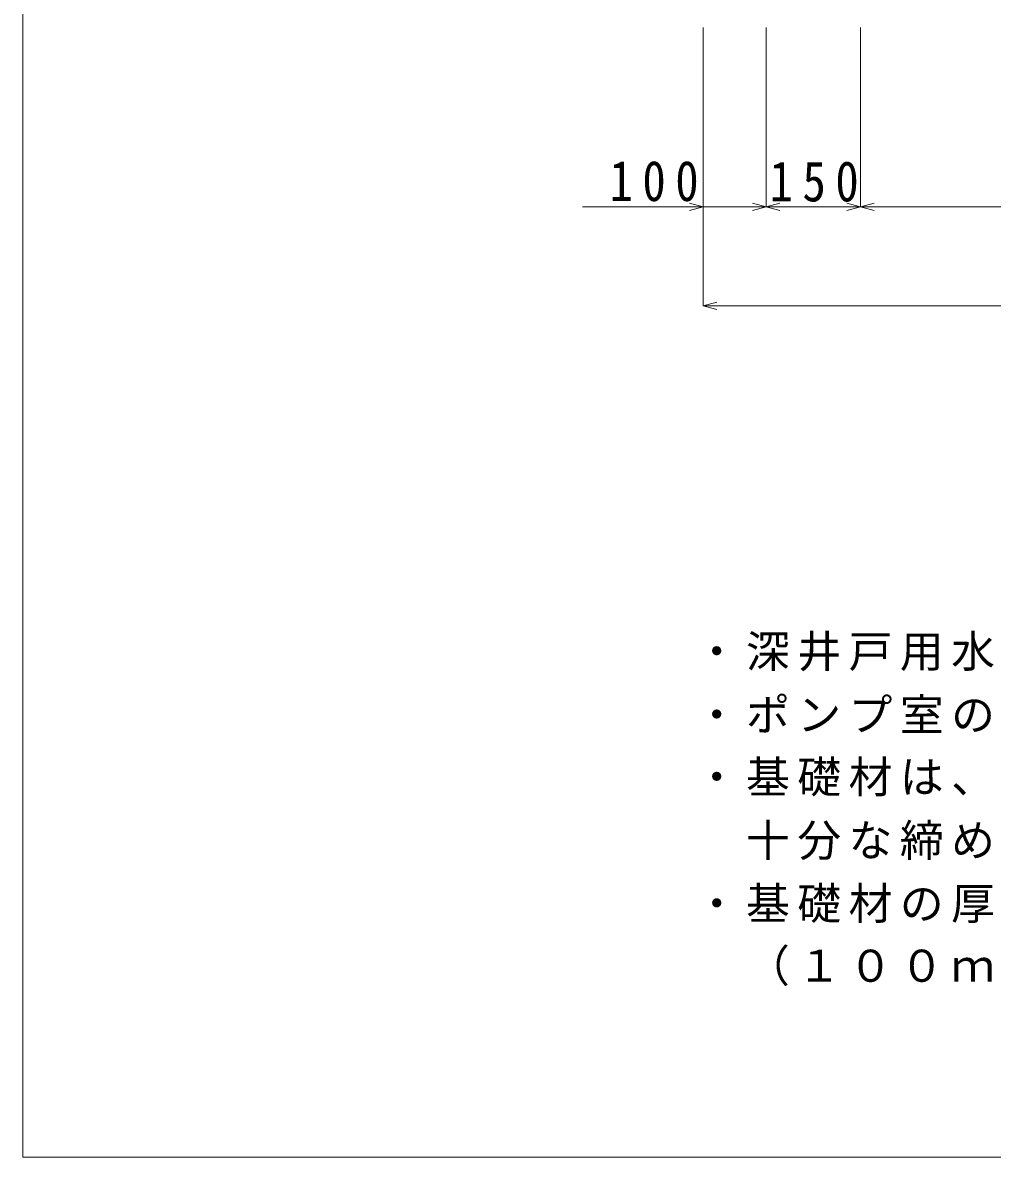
# Model space of a CAD drawing. Units: millimetres, scale not verified. Extents: x -6164 to 5771, y -4092 to 4364.
# Drawn here: x -6164 to -4623, y -4092 to -2289 of the extents above; entities that cross this region are included whole.
import ezdxf

# ---------------------------------------------------------------- set-up
doc = ezdxf.new("R2010")
doc.units = ezdxf.units.MM
doc.header["$LTSCALE"] = 30
for name, color, linetype, lineweight in [('0-2', 3, 'Continuous', 9), ('0-5_基礎', 7, 'Continuous', 9), ('0-6_寸法', 4, 'Continuous', 9), ('1-0', 7, 'Continuous', 9)]:
    doc.layers.add(name, color=color, linetype=linetype, lineweight=lineweight)
doc.styles.add('ＭＳ ゴシック', font='')
doc.styles.get('ＭＳ ゴシック').set_extended_font_data('MS Gothic')

msp = doc.modelspace()

# ---------------------------------------------------------------- linework, layer by layer
at = {"layer": '0-6_寸法'}
for p, q in [((-5082.75, -2581.66), (-5082.75, -2296.66)), ((-4982.75, -2581.66), (-4982.75, -2296.66)), ((-4832.75, -2581.66), (-4832.75, -2296.66)), ((-5082.75, -2581.66), (-5104.48, -2575.84)), ((-4982.75, -2581.66), (-5004.48, -2575.84)), ((-4982.75, -2581.66), (-4961.01, -2575.84)), ((-4832.75, -2581.66), (-4854.48, -2575.84)), ((-4832.75, -2581.66), (-4811.01, -2575.84)), ((-5082.75, -2581.66), (-5274.85, -2581.66)), ((-5082.75, -2581.66), (-5104.48, -2587.48)), ((-5082.75, -2581.66), (-4982.75, -2581.66)), ((-5082.75, -2739.09), (-5082.75, -2581.66)), ((-4982.75, -2581.66), (-5057.75, -2581.66)), ((-4982.75, -2581.66), (-5004.48, -2587.48)), ((-4982.75, -2581.66), (-4907.75, -2581.66)), ((-4982.75, -2581.66), (-4961.01, -2587.48)), ((-4982.75, -2581.66), (-4832.75, -2581.66)), ((-4832.75, -2581.66), (-4907.75, -2581.66)), ((-4832.75, -2581.66), (-4854.48, -2587.48)), ((-4832.75, -2581.66), (-4757.75, -2581.66)), ((-4832.75, -2581.66), (-4811.01, -2587.48)), ((-4832.75, -2581.66), (-3332.75, -2581.66)), ((-5082.75, -2739.09), (-5061.01, -2733.27)), ((-3082.75, -2739.09), (-5082.75, -2739.09)), ((-5082.75, -2739.09), (-5061.01, -2744.92))]:
    msp.add_line(p, q, dxfattribs=at)
at = {"layer": '1-0', "color": 5}
for p, q in [((-6164.46, 4364), (-6164.46, -4091.96)), ((-6164.46, -4091.96), (5770.88, -4091.96))]:
    msp.add_line(p, q, dxfattribs=at)

# ---------------------------------------------------------------- texts
at = {"layer": '0-2', "color": 7, "char_height": 51.05, "attachment_point": 7, "style": 'ＭＳ ゴシック'}
for s, insert in [('\\T1.17;・基礎材は、再生砕石（ＲＣ４０）を標準とし、施工にあたっては', (-5096.29, -3519.77)), ('\\T1.17;\u3000十分な締め固めを行う。', (-5096.29, -3619.77)), ('\\T1.17;\u3000（１００ｍｍ程度）をもたせる。', (-5096.29, -3819.77))]:
    msp.add_mtext(s, dxfattribs=dict(at, insert=insert))
at = {"layer": '0-5_基礎', "char_height": 51.05, "attachment_point": 7, "style": 'ＭＳ ゴシック'}
for s, insert in [('\\T1.17;・深井戸用水中ポンプ口径１２５～１５０Ａ以下の場合に適用する。', (-5096.29, -3319.77)), ('\\T1.17;・ポンプ室の設置にあたっては、原則として地盤高と同レベルに仕上げる。', (-5096.29, -3419.77)), ('\\T1.17;・基礎材の厚さは概ね１５０ｍｍ程度とし、施工は幅は施工に必要な余裕', (-5096.29, -3719.77))]:
    msp.add_mtext(s, dxfattribs=dict(at, insert=insert))
at = {"layer": '0-6_寸法', "color": 7, "char_height": 64.15, "attachment_point": 7, "style": 'ＭＳ ゴシック'}
for s, insert in [('\\T1.41;\\W0.85;100', (-5231.84, -2573.56)), ('\\T1.41;\\W0.85;150', (-4977.43, -2574.16))]:
    msp.add_mtext(s, dxfattribs=dict(at, insert=insert))

doc.saveas('drawing.dxf')
